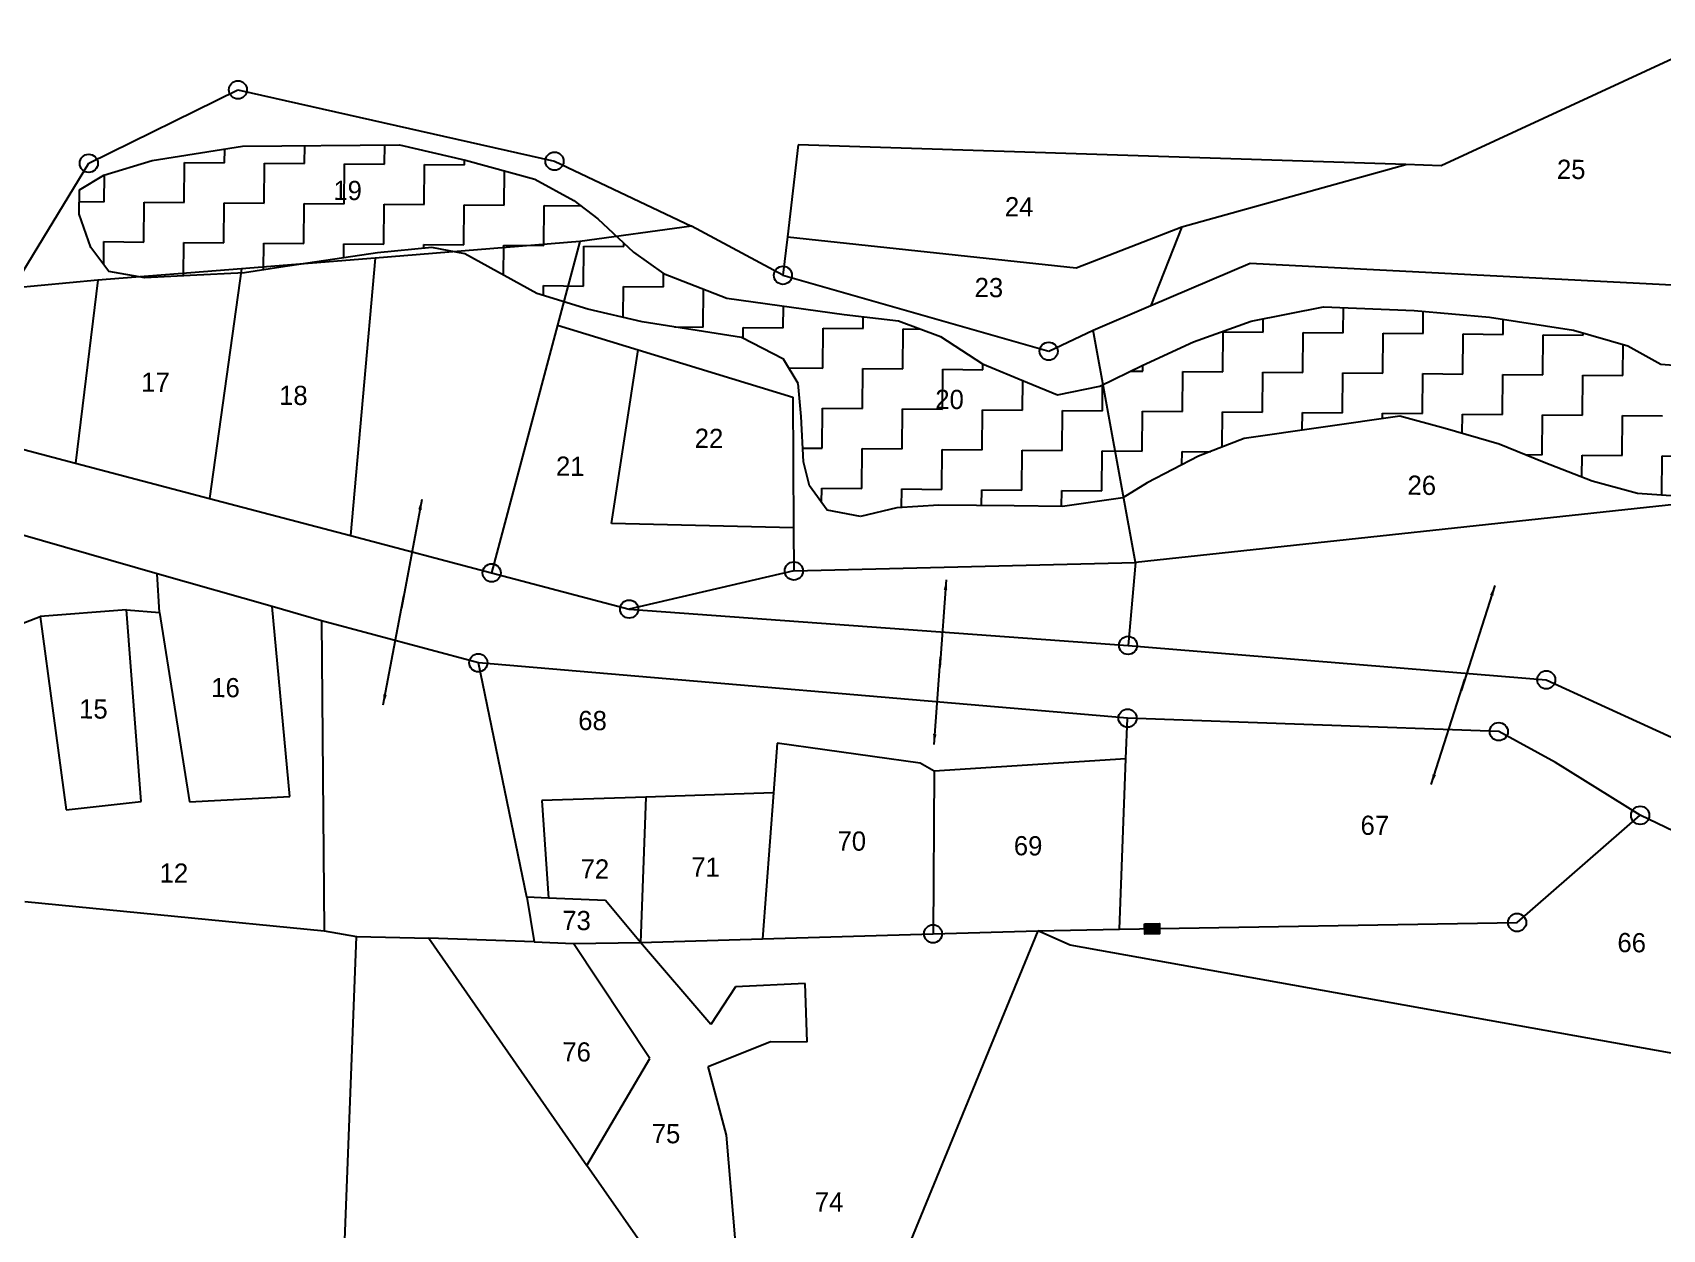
# Model space of a CAD drawing. Header units: metres. Extents: x 286188 to 288650, y 2015524 to 2018848.
# Drawn here: x 286826.5 to 287221.5, y 2017983.1 to 2018273 of the extents above; entities that cross this region are included whole.
import ezdxf
from ezdxf.enums import TextEntityAlignment as Align

# ---------------------------------------------------------------- set-up
doc = ezdxf.new("R2010")
doc.units = ezdxf.units.M
doc.header["$MEASUREMENT"] = 0
for name, color, linetype in [('POLY_HATCH', 12, 'Continuous'), ('POLY_PARCEL', 6, 'Continuous'), ('POLY_WATER', 4, 'Continuous'), ('TEXT_PARCEL', 7, 'Continuous')]:
    doc.layers.add(name, color=color, linetype=linetype)
doc.styles.get("Standard").update_dxf_attribs({"font": 'arial.ttf'})
doc.styles.add('TEXT_MAP', font='', dxfattribs={"height": 1.8})
doc.styles.get('TEXT_MAP').set_extended_font_data('Kruti Dev 050')
doc.dimstyles.get("Standard").update_dxf_attribs({"dimtxt": 0.18, "dimasz": 0.18, "dimexe": 0.18, "dimexo": 0.0625, "dimgap": 0.09, "dimtad": 0, "dimtih": 1, "dimtoh": 1, "dimdec": 4, "dimzin": 0, "dimdsep": 46, "dimtxsty": 'Standard', "dimcen": 0.09, "dimadec": 0, "dimazin": 0, "dimtfac": 1, "dimtdec": 4, "dimtofl": 0, "dimtmove": 0, "dimatfit": 3, "dimfxl": 1, "dimtolj": 1, "dimtzin": 0, "dimarcsym": 0})

msp = doc.modelspace()

# ---------------------------------------------------------------- hatches: boundary and pattern name
msp.add_hatch(color=256).paths.add_polyline_path([(287099.65, 2018054.69), (287099.61, 2018057.18), (287096.01, 2018057.12), (287096.05, 2018054.63)])

# ---------------------------------------------------------------- linework, layer by layer
msp.add_lwpolyline([(287096.01, 2018057.12), (287099.61, 2018057.18), (287099.65, 2018054.69), (287096.05, 2018054.63)], close=True)
for centre in [(286876.25, 2018259.17), (286840.11, 2018241.36), (286952.99, 2018241.88), (287008.35, 2018214.24), (287072.77, 2018195.83), (286937.75, 2018142.13), (287011, 2018142.6), (286971.08, 2018133.36), (287092.01, 2018124.56), (286934.53, 2018120.35), (287193.36, 2018116.22), (287091.88, 2018106.94), (287181.86, 2018103.68), (287216.13, 2018083.39), (287044.75, 2018054.69), (287186.3, 2018057.41)]:
    msp.add_circle(centre, 2.2)
at = {"layer": 'POLY_HATCH'}
for p, q in [((286877.4, 2018245.5), (286915.41, 2018245.88)), ((286915.41, 2018245.88), (286931.45, 2018242.09)), ((286843.73, 2018238.5), (286855.45, 2018242.04)), ((286855.45, 2018242.04), (286877.4, 2018245.5)), ((286931.45, 2018242.09), (286948.22, 2018237.55)), ((286837.85, 2018234.9), (286843.73, 2018238.5)), ((286837.79, 2018229.06), (286837.85, 2018234.9)), ((286948.22, 2018237.55), (286957.67, 2018232.36)), ((286957.67, 2018232.36), (286963.48, 2018227.92)), ((286840.64, 2018221), (286837.79, 2018229.06)), ((286963.48, 2018227.92), (286972.17, 2018219.81)), ((286844.98, 2018215.12), (286840.64, 2018221)), ((286910.06, 2018219.64), (286886.64, 2018216.2)), ((286923.22, 2018220.98), (286910.06, 2018219.64)), ((286931.25, 2018219.45), (286923.22, 2018220.98)), ((286948.7, 2018209.8), (286931.25, 2018219.45)), ((286972.17, 2018219.81), (286979.43, 2018214.63)), ((286853.73, 2018213.58), (286844.98, 2018215.12)), ((286864.7, 2018214.21), (286853.73, 2018213.58)), ((286877.86, 2018214.82), (286864.7, 2018214.21)), ((286886.64, 2018216.2), (286877.86, 2018214.82)), ((286979.43, 2018214.63), (286994.73, 2018208.65)), ((286961.09, 2018206.03), (286948.7, 2018209.8)), ((286994.73, 2018208.65), (287023.19, 2018204.74)), ((287121.83, 2018203.12), (287139.4, 2018206.61)), ((287139.4, 2018206.61), (287161.31, 2018205.68)), ((286974.21, 2018202.99), (286961.09, 2018206.03)), ((286998.29, 2018199.12), (286974.21, 2018202.99)), ((287023.19, 2018204.74), (287036.33, 2018203.16)), ((287036.33, 2018203.16), (287046.53, 2018199.42)), ((287107.9, 2018198.13), (287121.83, 2018203.12)), ((287161.31, 2018205.68), (287179.57, 2018204.06)), ((287179.57, 2018204.06), (287200, 2018200.95)), ((287008.48, 2018193.92), (286998.29, 2018199.12)), ((287046.53, 2018199.42), (287056.7, 2018192.75)), ((287200, 2018200.95), (287213.12, 2018197.18)), ((287095.42, 2018192.4), (287107.9, 2018198.13)), ((287213.12, 2018197.18), (287221.12, 2018192.73)), ((287012.08, 2018188.04), (287008.48, 2018193.92)), ((287056.7, 2018192.75), (287067.62, 2018188.27)), ((287085.15, 2018187.38), (287095.42, 2018192.4)), ((287221.12, 2018192.73), (287231.34, 2018191.91)), ((287012.74, 2018180), (287012.08, 2018188.04)), ((287067.62, 2018188.27), (287074.9, 2018185.29)), ((287074.9, 2018185.29), (287085.15, 2018187.38)), ((287013.37, 2018169.04), (287012.74, 2018180)), ((287157.91, 2018180.14), (287120.11, 2018174.65)), ((287168.84, 2018177.12), (287157.91, 2018180.14)), ((287120.11, 2018174.65), (287109.11, 2018170.37)), ((287181.96, 2018173.35), (287168.84, 2018177.12)), ((287192.88, 2018168.87), (287181.96, 2018173.35)), ((287014.78, 2018163.19), (287013.37, 2018169.04)), ((287109.11, 2018170.37), (287096.63, 2018163.91)), ((287204.53, 2018164.39), (287192.88, 2018168.87)), ((287019.11, 2018157.31), (287014.78, 2018163.19)), ((287096.63, 2018163.91), (287090.75, 2018160.31)), ((287215.47, 2018161.37), (287204.53, 2018164.39)), ((287090.75, 2018160.31), (287076.12, 2018158.25)), ((287227.15, 2018160.53), (287215.47, 2018161.37)), ((287027.13, 2018155.77), (287019.11, 2018157.31)), ((287035.92, 2018157.88), (287027.13, 2018155.77)), ((287046.16, 2018158.52), (287035.92, 2018157.88)), ((287064.43, 2018158.36), (287046.16, 2018158.52)), ((287076.12, 2018158.25), (287064.43, 2018158.36))]:
    msp.add_line(p, q, dxfattribs=at)
at = {"layer": 'POLY_HATCH', "linetype": 'Continuous'}
for p, q in [((286892.42, 2018241.33), (286892.46, 2018245.65)), ((286911.81, 2018241.15), (286911.85, 2018245.85)), ((286873.03, 2018241.5), (286873.06, 2018244.81)), ((286931.2, 2018240.98), (286931.21, 2018242.15)), ((286843.85, 2018232.07), (286843.91, 2018238.55)), ((286863.24, 2018231.9), (286863.33, 2018241.59)), ((286863.33, 2018241.59), (286873.03, 2018241.5)), ((286882.63, 2018231.72), (286882.72, 2018241.41)), ((286882.72, 2018241.41), (286892.42, 2018241.33)), ((286902.02, 2018231.54), (286902.11, 2018241.24)), ((286902.11, 2018241.24), (286911.81, 2018241.15)), ((286921.41, 2018231.37), (286921.5, 2018241.06)), ((286921.5, 2018241.06), (286931.2, 2018240.98)), ((286940.8, 2018231.19), (286940.88, 2018239.54)), ((286837.82, 2018232.12), (286843.85, 2018232.07)), ((286853.46, 2018222.29), (286853.55, 2018231.98)), ((286853.55, 2018231.98), (286863.24, 2018231.9)), ((286872.85, 2018222.11), (286872.94, 2018231.81)), ((286872.94, 2018231.81), (286882.63, 2018231.72)), ((286892.24, 2018221.94), (286892.33, 2018231.63)), ((286892.33, 2018231.63), (286902.02, 2018231.54)), ((286911.63, 2018221.76), (286911.72, 2018231.46)), ((286911.72, 2018231.46), (286921.41, 2018231.37)), ((286931.02, 2018221.59), (286931.11, 2018231.28)), ((286931.11, 2018231.28), (286940.8, 2018231.19)), ((286950.41, 2018221.41), (286950.5, 2018231.11)), ((286950.5, 2018231.11), (286959.41, 2018231.03)), ((286843.72, 2018216.83), (286843.77, 2018222.38)), ((286843.77, 2018222.38), (286853.46, 2018222.29)), ((286863.08, 2018214.11), (286863.16, 2018222.2)), ((286863.16, 2018222.2), (286872.85, 2018222.11)), ((286882.49, 2018215.55), (286882.55, 2018222.03)), ((286882.55, 2018222.03), (286892.24, 2018221.94)), ((286969.8, 2018221.24), (286969.81, 2018222.02)), ((286901.91, 2018218.44), (286901.94, 2018221.85)), ((286901.94, 2018221.85), (286911.63, 2018221.76)), ((286921.32, 2018220.79), (286921.33, 2018221.67)), ((286921.33, 2018221.67), (286931.02, 2018221.59)), ((286940.65, 2018214.25), (286940.72, 2018221.5)), ((286940.72, 2018221.5), (286950.41, 2018221.41)), ((286960.02, 2018211.63), (286960.11, 2018221.32)), ((286960.11, 2018221.32), (286969.8, 2018221.24)), ((286979.41, 2018211.45), (286979.44, 2018214.63)), ((286950.3, 2018209.31), (286950.32, 2018211.72)), ((286950.32, 2018211.72), (286960.02, 2018211.63)), ((286969.64, 2018204.05), (286969.71, 2018211.54)), ((286969.71, 2018211.54), (286979.41, 2018211.45)), ((286989.01, 2018201.67), (286989.1, 2018210.85)), ((287008.4, 2018201.5), (287008.45, 2018206.77)), ((287144.13, 2018200.27), (287144.19, 2018206.41)), ((287027.79, 2018201.32), (287027.82, 2018204.19)), ((287124.74, 2018200.45), (287124.77, 2018203.71)), ((287163.52, 2018200.1), (287163.57, 2018205.48)), ((287182.91, 2018199.92), (287182.94, 2018203.55)), ((286982.04, 2018201.74), (286989.01, 2018201.67)), ((286998.69, 2018198.92), (286998.71, 2018201.58)), ((286998.71, 2018201.58), (287008.4, 2018201.5)), ((287018.01, 2018191.71), (287018.1, 2018201.41)), ((287018.1, 2018201.41), (287027.79, 2018201.32)), ((287037.4, 2018191.54), (287037.49, 2018201.23)), ((287037.49, 2018201.23), (287041.68, 2018201.2)), ((287114.96, 2018190.84), (287115.05, 2018200.53)), ((287115.05, 2018200.53), (287124.74, 2018200.45)), ((287134.35, 2018190.66), (287134.44, 2018200.36)), ((287134.44, 2018200.36), (287144.13, 2018200.27)), ((287153.74, 2018190.49), (287153.83, 2018200.18)), ((287153.83, 2018200.18), (287163.52, 2018200.1)), ((287173.13, 2018190.31), (287173.22, 2018200.01)), ((287173.22, 2018200.01), (287182.91, 2018199.92)), ((287192.52, 2018190.14), (287192.61, 2018199.83)), ((287192.61, 2018199.83), (287202.3, 2018199.75)), ((287202.3, 2018199.75), (287202.31, 2018200.29)), ((287211.91, 2018189.96), (287211.98, 2018197.51)), ((287009.78, 2018191.79), (287018.01, 2018191.71)), ((287027.62, 2018181.93), (287027.71, 2018191.63)), ((287027.71, 2018191.63), (287037.4, 2018191.54)), ((287047.01, 2018181.76), (287047.1, 2018191.45)), ((287047.1, 2018191.45), (287056.79, 2018191.36)), ((287056.79, 2018191.36), (287056.8, 2018192.71)), ((287092.63, 2018191.04), (287095.57, 2018191.01)), ((287095.57, 2018191.01), (287095.58, 2018192.48)), ((287105.18, 2018181.23), (287105.27, 2018190.93)), ((287105.27, 2018190.93), (287114.96, 2018190.84)), ((287124.57, 2018181.06), (287124.65, 2018190.75)), ((287124.65, 2018190.75), (287134.35, 2018190.66)), ((287143.96, 2018180.88), (287144.04, 2018190.58)), ((287144.04, 2018190.58), (287153.74, 2018190.49)), ((287163.35, 2018180.71), (287163.43, 2018190.4)), ((287163.43, 2018190.4), (287173.13, 2018190.31)), ((287066.4, 2018181.58), (287066.46, 2018188.75)), ((287085.79, 2018181.41), (287085.84, 2018187.72)), ((287182.74, 2018180.53), (287182.82, 2018190.23)), ((287182.82, 2018190.23), (287192.52, 2018190.14)), ((287202.13, 2018180.36), (287202.21, 2018190.05)), ((287202.21, 2018190.05), (287211.91, 2018189.96)), ((287017.84, 2018172.33), (287017.92, 2018182.02)), ((287017.92, 2018182.02), (287027.62, 2018181.93)), ((287037.23, 2018172.15), (287037.31, 2018181.84)), ((287037.31, 2018181.84), (287047.01, 2018181.76)), ((287056.62, 2018171.97), (287056.7, 2018181.67)), ((287056.7, 2018181.67), (287066.4, 2018181.58)), ((287076.01, 2018171.8), (287076.09, 2018181.49)), ((287076.09, 2018181.49), (287085.79, 2018181.41)), ((287095.4, 2018171.62), (287095.48, 2018181.32)), ((287095.48, 2018181.32), (287105.18, 2018181.23)), ((287114.8, 2018172.58), (287114.87, 2018181.14)), ((287114.87, 2018181.14), (287124.57, 2018181.06)), ((287134.22, 2018176.7), (287134.26, 2018180.97)), ((287134.26, 2018180.97), (287143.96, 2018180.88)), ((287153.64, 2018179.52), (287153.65, 2018180.79)), ((287153.65, 2018180.79), (287163.35, 2018180.71)), ((287173, 2018175.93), (287173.04, 2018180.62)), ((287173.04, 2018180.62), (287182.74, 2018180.53)), ((287192.34, 2018170.75), (287192.43, 2018180.44)), ((287192.43, 2018180.44), (287202.13, 2018180.36)), ((287211.73, 2018170.57), (287211.82, 2018180.27)), ((287211.82, 2018180.27), (287221.52, 2018180.18)), ((287013.18, 2018172.37), (287017.84, 2018172.33)), ((287027.44, 2018162.54), (287027.53, 2018172.24)), ((287027.53, 2018172.24), (287037.23, 2018172.15)), ((287046.83, 2018162.37), (287046.92, 2018172.06)), ((287046.92, 2018172.06), (287056.62, 2018171.97)), ((287066.22, 2018162.19), (287066.31, 2018171.89)), ((287066.31, 2018171.89), (287076.01, 2018171.8)), ((287085.61, 2018162.02), (287085.7, 2018171.71)), ((287085.7, 2018171.71), (287095.4, 2018171.62)), ((287105.06, 2018168.27), (287105.09, 2018171.54)), ((287105.09, 2018171.54), (287111.95, 2018171.47)), ((287188.22, 2018170.79), (287192.34, 2018170.75)), ((287201.99, 2018165.37), (287202.04, 2018170.66)), ((287202.04, 2018170.66), (287211.73, 2018170.57)), ((287221.34, 2018160.95), (287221.43, 2018170.49)), ((287221.43, 2018170.49), (287231.12, 2018170.4)), ((287017.72, 2018159.19), (287017.75, 2018162.63)), ((287017.75, 2018162.63), (287027.44, 2018162.54)), ((287037.1, 2018157.96), (287037.14, 2018162.46)), ((287037.14, 2018162.46), (287046.83, 2018162.37)), ((287056.49, 2018158.43), (287056.53, 2018162.28)), ((287056.53, 2018162.28), (287066.22, 2018162.19)), ((287075.88, 2018158.25), (287075.92, 2018162.1)), ((287075.92, 2018162.1), (287085.61, 2018162.02))]:
    msp.add_line(p, q, dxfattribs=at)
at = {"layer": 'POLY_PARCEL'}
for p, q in [((287237.71, 2018273.03), (287167.91, 2018240.77)), ((286840.11, 2018241.36), (286876.25, 2018259.17)), ((286876.25, 2018259.17), (286952.99, 2018241.88)), ((287012.02, 2018245.87), (287009.43, 2018223.57)), ((287159.3, 2018241.05), (287012.02, 2018245.87)), ((286952.99, 2018241.88), (286986.23, 2018226.13)), ((286821.69, 2018211.09), (286840.11, 2018241.36)), ((287105.03, 2018225.97), (287159.3, 2018241.05)), ((287167.91, 2018240.77), (287159.3, 2018241.05)), ((286986.23, 2018226.13), (286959.13, 2018222.38)), ((287008.35, 2018214.24), (286986.23, 2018226.13)), ((287079.41, 2018216.06), (287105.03, 2018225.97)), ((287105.03, 2018225.97), (287097.54, 2018206.93)), ((286959.13, 2018222.38), (286909.54, 2018218.42)), ((286959.13, 2018222.38), (286953.74, 2018202.13)), ((287009.43, 2018223.57), (287008.35, 2018214.24)), ((287009.43, 2018223.57), (287079.41, 2018216.06)), ((286909.54, 2018218.42), (286877.12, 2018215.83)), ((286909.54, 2018218.42), (286903.52, 2018151.15)), ((286877.12, 2018215.83), (286842.31, 2018213.06)), ((286877.12, 2018215.83), (286869.33, 2018160.16)), ((287008.35, 2018214.24), (287072.77, 2018195.83)), ((287097.54, 2018206.93), (287121.56, 2018217.21)), ((287121.56, 2018217.21), (287228.54, 2018211.64)), ((286842.31, 2018213.06), (286821.69, 2018211.09)), ((286842.31, 2018213.06), (286836.88, 2018168.71)), ((287083.58, 2018200.96), (287097.54, 2018206.93)), ((286953.74, 2018202.13), (286937.75, 2018142.13)), ((286953.74, 2018202.13), (286973.29, 2018196.16)), ((287072.77, 2018195.83), (287083.58, 2018200.96)), ((287093.84, 2018144.61), (287083.58, 2018200.96)), ((286966.82, 2018154.07), (286973.29, 2018196.16)), ((286973.29, 2018196.16), (287010.77, 2018184.72)), ((287010.77, 2018184.72), (287010.95, 2018153.06)), ((287234.51, 2018159.77), (287093.84, 2018144.61)), ((287010.95, 2018153.06), (286966.82, 2018154.07)), ((287010.95, 2018153.06), (287011, 2018142.6)), ((287011, 2018142.6), (287093.84, 2018144.61)), ((287093.84, 2018144.61), (287092.01, 2018124.56)), ((286857.24, 2018132.5), (286856.71, 2018141.92)), ((287011, 2018142.6), (286971.08, 2018133.36)), ((286784.73, 2018115.01), (286828.32, 2018131.53)), ((286849.25, 2018133.19), (286828.32, 2018131.53)), ((286828.32, 2018131.53), (286834.66, 2018084.75)), ((286849.25, 2018133.19), (286857.24, 2018132.5)), ((286852.83, 2018086.74), (286849.25, 2018133.19)), ((286857.24, 2018132.5), (286864.51, 2018086.63)), ((286888.82, 2018087.95), (286884.56, 2018133.95)), ((286896.49, 2018130.53), (286897.14, 2018055.39)), ((286946.28, 2018063.53), (286934.53, 2018120.35)), ((287091.5, 2018097.07), (287091.88, 2018106.94)), ((287006.93, 2018100.91), (287006.04, 2018088.86)), ((287041.64, 2018095.99), (287006.93, 2018100.91)), ((287045.01, 2018094.11), (287041.64, 2018095.99)), ((287091.5, 2018097.07), (287045.01, 2018094.11)), ((287089.89, 2018055.77), (287091.5, 2018097.07)), ((287045.01, 2018094.11), (287044.75, 2018054.69)), ((286864.51, 2018086.63), (286888.82, 2018087.95)), ((286975.14, 2018087.83), (286949.91, 2018086.98)), ((286975.14, 2018087.83), (286973.86, 2018052.61)), ((287006.04, 2018088.86), (286975.14, 2018087.83)), ((287006.04, 2018088.86), (287003.41, 2018053.48)), ((286834.66, 2018084.75), (286852.83, 2018086.74)), ((286949.91, 2018086.98), (286951.54, 2018063.32)), ((287186.3, 2018057.41), (287216.13, 2018083.39)), ((286824.62, 2018062.5), (286897.14, 2018055.39)), ((286951.54, 2018063.32), (286946.28, 2018063.53)), ((286946.28, 2018063.53), (286948.03, 2018052.76)), ((286965.34, 2018062.75), (286951.54, 2018063.32)), ((286973.86, 2018052.61), (286965.34, 2018062.75)), ((287089.89, 2018055.77), (287186.3, 2018057.41)), ((286897.14, 2018055.39), (286904.98, 2018054.07)), ((286900.1, 2017926.2), (286904.98, 2018054.07)), ((286904.98, 2018054.07), (286922.51, 2018053.6)), ((286922.51, 2018053.6), (286960.81, 2017998.52)), ((286948.03, 2018052.76), (286922.51, 2018053.6)), ((286948.03, 2018052.76), (286957.6, 2018052.34)), ((286957.6, 2018052.34), (286973.86, 2018052.61)), ((286976.11, 2018024.51), (286957.6, 2018052.34)), ((286973.86, 2018052.61), (287003.41, 2018053.48)), ((286990.91, 2018032.7), (286973.86, 2018052.61)), ((287003.41, 2018053.48), (287044.75, 2018054.69)), ((287070.16, 2018055.43), (287035.88, 2017972.13)), ((287044.75, 2018054.69), (287070.16, 2018055.43)), ((287070.16, 2018055.43), (287089.89, 2018055.77)), ((287077.99, 2018051.93), (287070.16, 2018055.43)), ((287250.08, 2018020.98), (287077.99, 2018051.93)), ((286996.83, 2018041.87), (286990.91, 2018032.7)), ((287013.76, 2018042.64), (286996.83, 2018041.87)), ((287014.24, 2018028.49), (287013.76, 2018042.64)), ((286990.2, 2018022.56), (287005.33, 2018028.57)), ((287005.33, 2018028.57), (287014.24, 2018028.49)), ((286960.81, 2017998.52), (286976.11, 2018024.51)), ((286994.66, 2018005.92), (286990.2, 2018022.56)), ((286996.89, 2017980.08), (286994.66, 2018005.92)), ((286987.13, 2017960.98), (286960.81, 2017998.52))]:
    msp.add_line(p, q, dxfattribs=at)
at = {"layer": 'POLY_WATER'}
for p, q in [((286816.33, 2018174.12), (286836.88, 2018168.71)), ((286836.88, 2018168.71), (286869.33, 2018160.16)), ((286869.33, 2018160.16), (286903.52, 2018151.15)), ((286856.71, 2018141.92), (286812.23, 2018154.66)), ((286903.52, 2018151.15), (286937.75, 2018142.13)), ((286884.56, 2018133.95), (286856.71, 2018141.92)), ((286937.75, 2018142.13), (286971.08, 2018133.36)), ((286896.49, 2018130.53), (286884.56, 2018133.95)), ((286971.08, 2018133.36), (287092.01, 2018124.56)), ((286934.53, 2018120.35), (286896.49, 2018130.53)), ((287092.01, 2018124.56), (287193.36, 2018116.22)), ((287091.88, 2018106.94), (286934.53, 2018120.35)), ((287193.36, 2018116.22), (287231.03, 2018098.97)), ((287181.86, 2018103.68), (287091.88, 2018106.94)), ((287195.64, 2018096.18), (287181.86, 2018103.68)), ((287216.13, 2018083.39), (287195.64, 2018096.18)), ((287251.96, 2018066.16), (287216.13, 2018083.39))]:
    msp.add_line(p, q, dxfattribs=at)

# ---------------------------------------------------------------- texts
at = {"layer": 'TEXT_PARCEL', "style": 'TEXT_MAP'}
for s, p in [('25', (287199.41, 2018239.9)), ('19', (286902.84, 2018234.8)), ('24', (287065.61, 2018230.87)), ('23', (287058.27, 2018211.27)), ('17', (286856.27, 2018188.32)), ('18', (286889.7, 2018185.15)), ('20', (287048.74, 2018184.17)), ('22', (286990.43, 2018174.76)), ('21', (286956.81, 2018168.01)), ('26', (287163.2, 2018163.36)), ('16', (286873.25, 2018114.34)), ('15', (286841.23, 2018109.13)), ('68', (286962.21, 2018106.36)), ('67', (287151.81, 2018080.97)), ('70', (287025.04, 2018077.17)), ('69', (287067.78, 2018076.02)), ('12', (286860.74, 2018069.45)), ('72', (286962.77, 2018070.44)), ('71', (286989.61, 2018070.86)), ('73', (286958.33, 2018057.92)), ('66', (287214.08, 2018052.55)), ('76', (286958.35, 2018026.08)), ('75', (286980.02, 2018006.24)), ('74', (287019.53, 2017989.71))]:
    msp.add_text(s, height=4.654, rotation=359.4824, dxfattribs=at).set_placement(p, align=Align.MIDDLE)

# ---------------------------------------------------------------- leaders
for points in [[(286920.82, 2018159.91), (286915.87, 2018133.55)], [(287047.94, 2018140.48), (287046.37, 2018119.31)], [(287180.9, 2018139.06), (287172.72, 2018113.52)], [(286911.48, 2018110.18), (286916.43, 2018136.54)], [(287044.97, 2018100.54), (287046.55, 2018121.71)], [(287165.47, 2018090.88), (287173.65, 2018116.42)]]:
    msp.add_leader(points, dimstyle='Standard', override={"dimtxt": 2.5, "dimasz": 2.5, "dimexe": 1.25, "dimexo": 0.625, "dimgap": 0.625, "dimtad": 1, "dimtih": 0, "dimtoh": 0, "dimzin": 8, "dimcen": 2.5, "dimtofl": 1})

doc.saveas('drawing.dxf')
